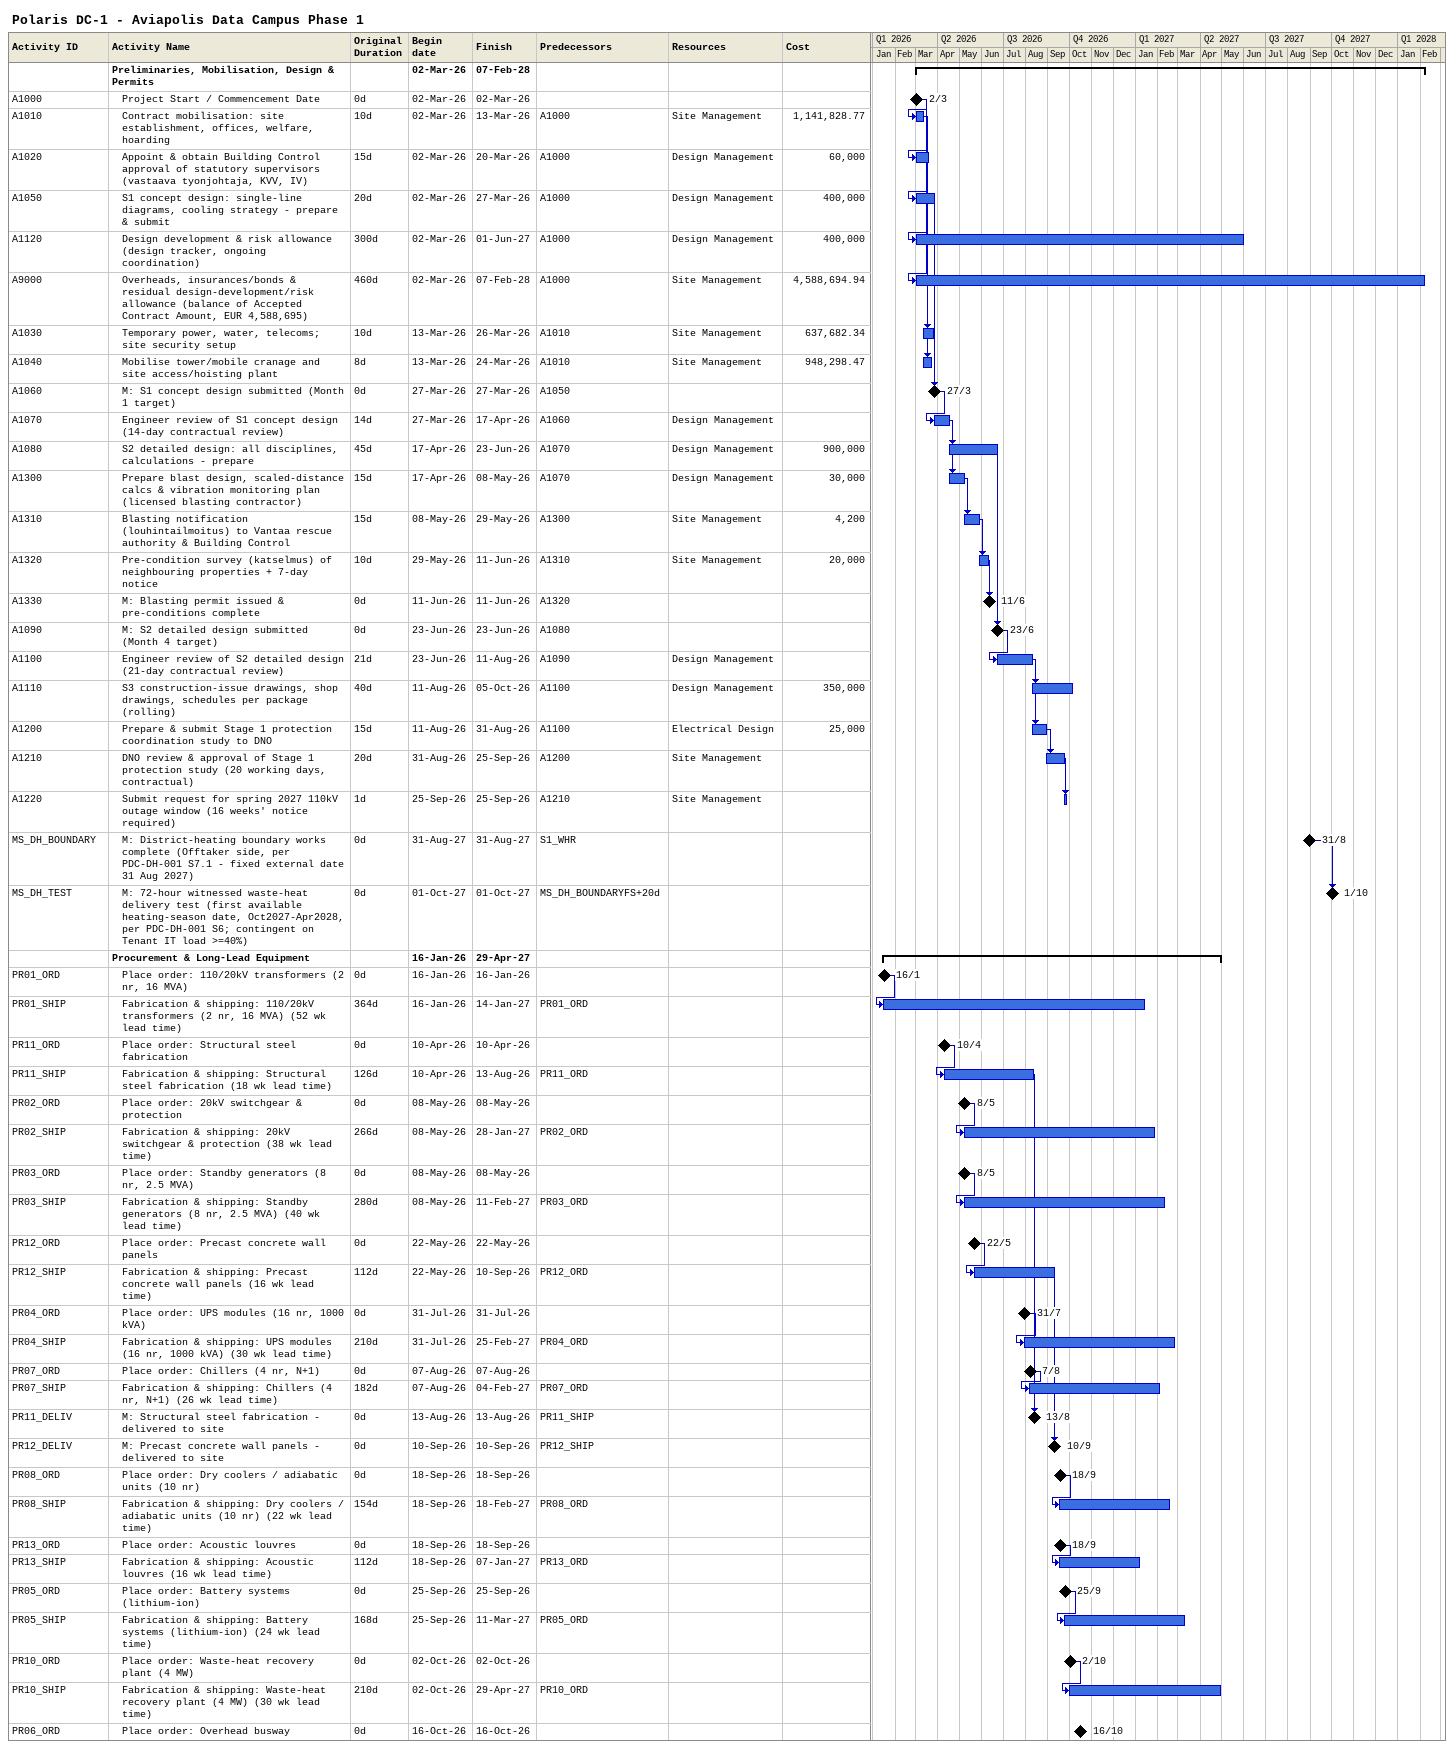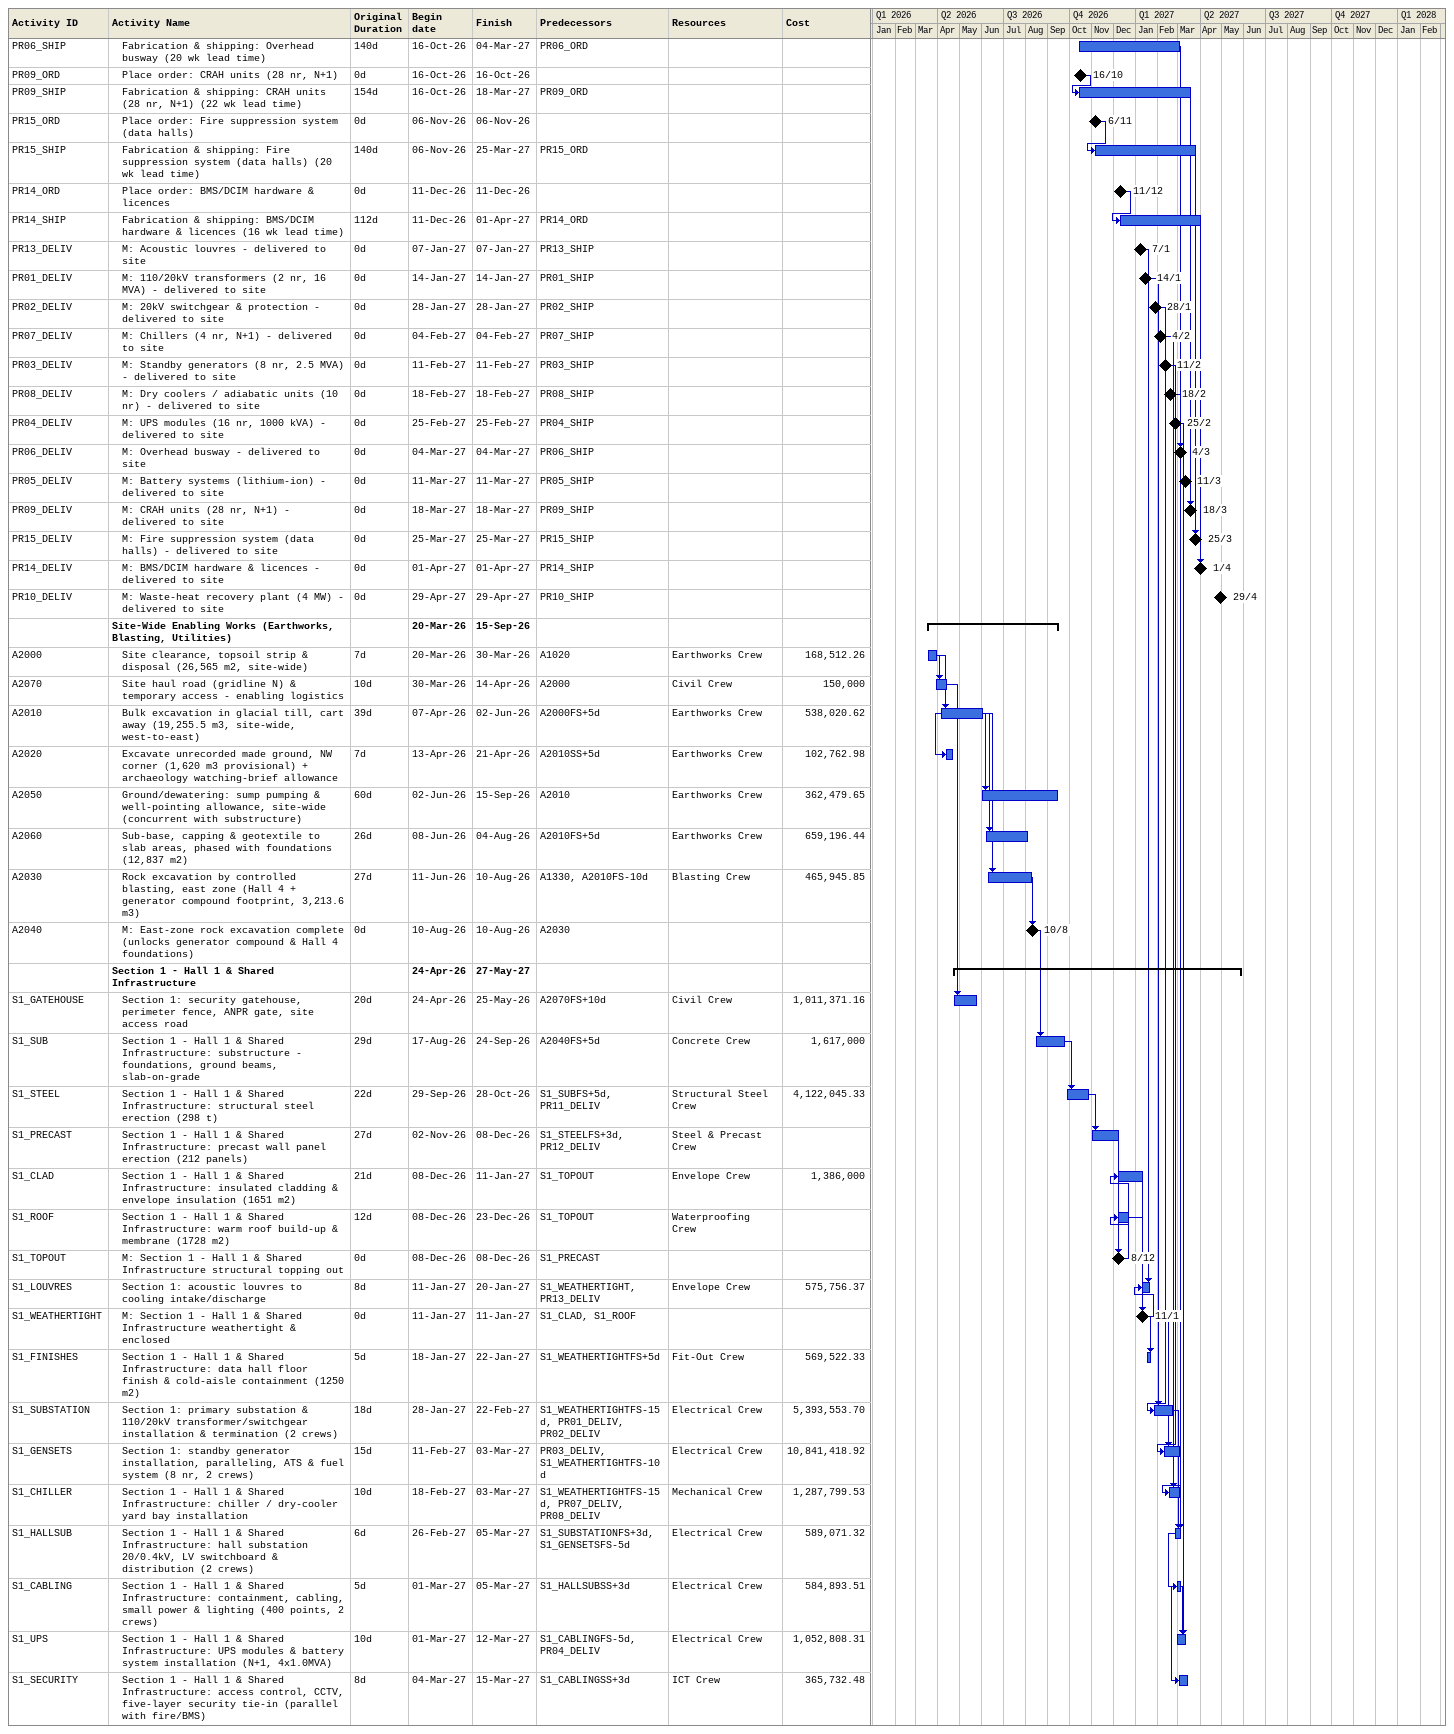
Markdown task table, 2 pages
Polaris DC-1 - Aviapolis Data Campus Phase 1

| ID | Level | Task | Original duration | Start | Finish | Predecessors | Resources | Cost |
|---|---|---|---|---|---|---|---|---|
|  | 1 | **Preliminaries, Mobilisation, Design & Permits** |  | 2026-03-02 | 2028-02-07 |  |  |  |
| A1000 | 2 | Project Start / Commencement Date | 0d | 2026-03-02 | 2026-03-02 |  |  |  |
| A1010 | 2 | Contract mobilisation: site establishment, offices, welfare, hoarding | 10d | 2026-03-02 | 2026-03-13 | A1000 | Site Management | 1141828.77 |
| A1020 | 2 | Appoint & obtain Building Control approval of statutory supervisors (vastaava tyonjohtaja, KVV, IV) | 15d | 2026-03-02 | 2026-03-20 | A1000 | Design Management | 60000 |
| A1050 | 2 | S1 concept design: single-line diagrams, cooling strategy - prepare & submit | 20d | 2026-03-02 | 2026-03-27 | A1000 | Design Management | 400000 |
| A1120 | 2 | Design development & risk allowance (design tracker, ongoing coordination) | 300d | 2026-03-02 | 2027-06-01 | A1000 | Design Management | 400000 |
| A9000 | 2 | Overheads, insurances/bonds & residual design-development/risk allowance (balance of Accepted Contract Amount, EUR 4,588,695) | 460d | 2026-03-02 | 2028-02-07 | A1000 | Site Management | 4588694.94 |
| A1030 | 2 | Temporary power, water, telecoms; site security setup | 10d | 2026-03-13 | 2026-03-26 | A1010 | Site Management | 637682.34 |
| A1040 | 2 | Mobilise tower/mobile cranage and site access/hoisting plant | 8d | 2026-03-13 | 2026-03-24 | A1010 | Site Management | 948298.47 |
| A1060 | 2 | M: S1 concept design submitted (Month 1 target) | 0d | 2026-03-27 | 2026-03-27 | A1050 |  |  |
| A1070 | 2 | Engineer review of S1 concept design (14-day contractual review) | 14d | 2026-03-27 | 2026-04-17 | A1060 | Design Management |  |
| A1080 | 2 | S2 detailed design: all disciplines, calculations - prepare | 45d | 2026-04-17 | 2026-06-23 | A1070 | Design Management | 900000 |
| A1300 | 2 | Prepare blast design, scaled-distance calcs & vibration monitoring plan (licensed blasting contractor) | 15d | 2026-04-17 | 2026-05-08 | A1070 | Design Management | 30000 |
| A1310 | 2 | Blasting notification (louhintailmoitus) to Vantaa rescue authority & Building Control | 15d | 2026-05-08 | 2026-05-29 | A1300 | Site Management | 4200 |
| A1320 | 2 | Pre-condition survey (katselmus) of neighbouring properties + 7-day notice | 10d | 2026-05-29 | 2026-06-11 | A1310 | Site Management | 20000 |
| A1330 | 2 | M: Blasting permit issued & pre-conditions complete | 0d | 2026-06-11 | 2026-06-11 | A1320 |  |  |
| A1090 | 2 | M: S2 detailed design submitted (Month 4 target) | 0d | 2026-06-23 | 2026-06-23 | A1080 |  |  |
| A1100 | 2 | Engineer review of S2 detailed design (21-day contractual review) | 21d | 2026-06-23 | 2026-08-11 | A1090 | Design Management |  |
| A1110 | 2 | S3 construction-issue drawings, shop drawings, schedules per package (rolling) | 40d | 2026-08-11 | 2026-10-05 | A1100 | Design Management | 350000 |
| A1200 | 2 | Prepare & submit Stage 1 protection coordination study to DNO | 15d | 2026-08-11 | 2026-08-31 | A1100 | Electrical Design | 25000 |
| A1210 | 2 | DNO review & approval of Stage 1 protection study (20 working days, contractual) | 20d | 2026-08-31 | 2026-09-25 | A1200 | Site Management |  |
| A1220 | 2 | Submit request for spring 2027 110kV outage window (16 weeks' notice required) | 1d | 2026-09-25 | 2026-09-25 | A1210 | Site Management |  |
| MS_DH_BOUNDARY | 2 | M: District-heating boundary works complete (Offtaker side, per PDC-DH-001 S7.1 - fixed external date 31 Aug 2027) | 0d | 2027-08-31 | 2027-08-31 | S1_WHR |  |  |
| MS_DH_TEST | 2 | M: 72-hour witnessed waste-heat delivery test (first available heating-season date, Oct2027-Apr2028, per PDC-DH-001 S6; contingent on Tenant IT load >=40%) | 0d | 2027-10-01 | 2027-10-01 | MS_DH_BOUNDARYFS+20d |  |  |
|  | 1 | **Procurement & Long-Lead Equipment** |  | 2026-01-16 | 2027-04-29 |  |  |  |
| PR01_ORD | 2 | Place order: 110/20kV transformers (2 nr, 16 MVA) | 0d | 2026-01-16 | 2026-01-16 |  |  |  |
| PR01_SHIP | 2 | Fabrication & shipping: 110/20kV transformers (2 nr, 16 MVA) (52 wk lead time) | 364d | 2026-01-16 | 2027-01-14 | PR01_ORD |  |  |
| PR11_ORD | 2 | Place order: Structural steel fabrication | 0d | 2026-04-10 | 2026-04-10 |  |  |  |
| PR11_SHIP | 2 | Fabrication & shipping: Structural steel fabrication (18 wk lead time) | 126d | 2026-04-10 | 2026-08-13 | PR11_ORD |  |  |
| PR02_ORD | 2 | Place order: 20kV switchgear & protection | 0d | 2026-05-08 | 2026-05-08 |  |  |  |
| PR02_SHIP | 2 | Fabrication & shipping: 20kV switchgear & protection (38 wk lead time) | 266d | 2026-05-08 | 2027-01-28 | PR02_ORD |  |  |
| PR03_ORD | 2 | Place order: Standby generators (8 nr, 2.5 MVA) | 0d | 2026-05-08 | 2026-05-08 |  |  |  |
| PR03_SHIP | 2 | Fabrication & shipping: Standby generators (8 nr, 2.5 MVA) (40 wk lead time) | 280d | 2026-05-08 | 2027-02-11 | PR03_ORD |  |  |
| PR12_ORD | 2 | Place order: Precast concrete wall panels | 0d | 2026-05-22 | 2026-05-22 |  |  |  |
| PR12_SHIP | 2 | Fabrication & shipping: Precast concrete wall panels (16 wk lead time) | 112d | 2026-05-22 | 2026-09-10 | PR12_ORD |  |  |
| PR04_ORD | 2 | Place order: UPS modules (16 nr, 1000 kVA) | 0d | 2026-07-31 | 2026-07-31 |  |  |  |
| PR04_SHIP | 2 | Fabrication & shipping: UPS modules (16 nr, 1000 kVA) (30 wk lead time) | 210d | 2026-07-31 | 2027-02-25 | PR04_ORD |  |  |
| PR07_ORD | 2 | Place order: Chillers (4 nr, N+1) | 0d | 2026-08-07 | 2026-08-07 |  |  |  |
| PR07_SHIP | 2 | Fabrication & shipping: Chillers (4 nr, N+1) (26 wk lead time) | 182d | 2026-08-07 | 2027-02-04 | PR07_ORD |  |  |
| PR11_DELIV | 2 | M: Structural steel fabrication - delivered to site | 0d | 2026-08-13 | 2026-08-13 | PR11_SHIP |  |  |
| PR12_DELIV | 2 | M: Precast concrete wall panels - delivered to site | 0d | 2026-09-10 | 2026-09-10 | PR12_SHIP |  |  |
| PR08_ORD | 2 | Place order: Dry coolers / adiabatic units (10 nr) | 0d | 2026-09-18 | 2026-09-18 |  |  |  |
| PR08_SHIP | 2 | Fabrication & shipping: Dry coolers / adiabatic units (10 nr) (22 wk lead time) | 154d | 2026-09-18 | 2027-02-18 | PR08_ORD |  |  |
| PR13_ORD | 2 | Place order: Acoustic louvres | 0d | 2026-09-18 | 2026-09-18 |  |  |  |
| PR13_SHIP | 2 | Fabrication & shipping: Acoustic louvres (16 wk lead time) | 112d | 2026-09-18 | 2027-01-07 | PR13_ORD |  |  |
| PR05_ORD | 2 | Place order: Battery systems (lithium-ion) | 0d | 2026-09-25 | 2026-09-25 |  |  |  |
| PR05_SHIP | 2 | Fabrication & shipping: Battery systems (lithium-ion) (24 wk lead time) | 168d | 2026-09-25 | 2027-03-11 | PR05_ORD |  |  |
| PR10_ORD | 2 | Place order: Waste-heat recovery plant (4 MW) | 0d | 2026-10-02 | 2026-10-02 |  |  |  |
| PR10_SHIP | 2 | Fabrication & shipping: Waste-heat recovery plant (4 MW) (30 wk lead time) | 210d | 2026-10-02 | 2027-04-29 | PR10_ORD |  |  |
| PR06_ORD | 2 | Place order: Overhead busway | 0d | 2026-10-16 | 2026-10-16 |  |  |  |
| PR06_SHIP | 2 | Fabrication & shipping: Overhead busway (20 wk lead time) | 140d | 2026-10-16 | 2027-03-04 | PR06_ORD |  |  |
| PR09_ORD | 2 | Place order: CRAH units (28 nr, N+1) | 0d | 2026-10-16 | 2026-10-16 |  |  |  |
| PR09_SHIP | 2 | Fabrication & shipping: CRAH units (28 nr, N+1) (22 wk lead time) | 154d | 2026-10-16 | 2027-03-18 | PR09_ORD |  |  |
| PR15_ORD | 2 | Place order: Fire suppression system (data halls) | 0d | 2026-11-06 | 2026-11-06 |  |  |  |
| PR15_SHIP | 2 | Fabrication & shipping: Fire suppression system (data halls) (20 wk lead time) | 140d | 2026-11-06 | 2027-03-25 | PR15_ORD |  |  |
| PR14_ORD | 2 | Place order: BMS/DCIM hardware & licences | 0d | 2026-12-11 | 2026-12-11 |  |  |  |
| PR14_SHIP | 2 | Fabrication & shipping: BMS/DCIM hardware & licences (16 wk lead time) | 112d | 2026-12-11 | 2027-04-01 | PR14_ORD |  |  |
| PR13_DELIV | 2 | M: Acoustic louvres - delivered to site | 0d | 2027-01-07 | 2027-01-07 | PR13_SHIP |  |  |
| PR01_DELIV | 2 | M: 110/20kV transformers (2 nr, 16 MVA) - delivered to site | 0d | 2027-01-14 | 2027-01-14 | PR01_SHIP |  |  |
| PR02_DELIV | 2 | M: 20kV switchgear & protection - delivered to site | 0d | 2027-01-28 | 2027-01-28 | PR02_SHIP |  |  |
| PR07_DELIV | 2 | M: Chillers (4 nr, N+1) - delivered to site | 0d | 2027-02-04 | 2027-02-04 | PR07_SHIP |  |  |
| PR03_DELIV | 2 | M: Standby generators (8 nr, 2.5 MVA) - delivered to site | 0d | 2027-02-11 | 2027-02-11 | PR03_SHIP |  |  |
| PR08_DELIV | 2 | M: Dry coolers / adiabatic units (10 nr) - delivered to site | 0d | 2027-02-18 | 2027-02-18 | PR08_SHIP |  |  |
| PR04_DELIV | 2 | M: UPS modules (16 nr, 1000 kVA) - delivered to site | 0d | 2027-02-25 | 2027-02-25 | PR04_SHIP |  |  |
| PR06_DELIV | 2 | M: Overhead busway - delivered to site | 0d | 2027-03-04 | 2027-03-04 | PR06_SHIP |  |  |
| PR05_DELIV | 2 | M: Battery systems (lithium-ion) - delivered to site | 0d | 2027-03-11 | 2027-03-11 | PR05_SHIP |  |  |
| PR09_DELIV | 2 | M: CRAH units (28 nr, N+1) - delivered to site | 0d | 2027-03-18 | 2027-03-18 | PR09_SHIP |  |  |
| PR15_DELIV | 2 | M: Fire suppression system (data halls) - delivered to site | 0d | 2027-03-25 | 2027-03-25 | PR15_SHIP |  |  |
| PR14_DELIV | 2 | M: BMS/DCIM hardware & licences - delivered to site | 0d | 2027-04-01 | 2027-04-01 | PR14_SHIP |  |  |
| PR10_DELIV | 2 | M: Waste-heat recovery plant (4 MW) - delivered to site | 0d | 2027-04-29 | 2027-04-29 | PR10_SHIP |  |  |
|  | 1 | **Site-Wide Enabling Works (Earthworks, Blasting, Utilities)** |  | 2026-03-20 | 2026-09-15 |  |  |  |
| A2000 | 2 | Site clearance, topsoil strip & disposal (26,565 m2, site-wide) | 7d | 2026-03-20 | 2026-03-30 | A1020 | Earthworks Crew | 168512.26 |
| A2070 | 2 | Site haul road (gridline N) & temporary access - enabling logistics | 10d | 2026-03-30 | 2026-04-14 | A2000 | Civil Crew | 150000 |
| A2010 | 2 | Bulk excavation in glacial till, cart away (19,255.5 m3, site-wide, west-to-east) | 39d | 2026-04-07 | 2026-06-02 | A2000FS+5d | Earthworks Crew | 538020.62 |
| A2020 | 2 | Excavate unrecorded made ground, NW corner (1,620 m3 provisional) + archaeology watching-brief allowance | 7d | 2026-04-13 | 2026-04-21 | A2010SS+5d | Earthworks Crew | 102762.98 |
| A2050 | 2 | Ground/dewatering: sump pumping & well-pointing allowance, site-wide (concurrent with substructure) | 60d | 2026-06-02 | 2026-09-15 | A2010 | Earthworks Crew | 362479.65 |
| A2060 | 2 | Sub-base, capping & geotextile to slab areas, phased with foundations (12,837 m2) | 26d | 2026-06-08 | 2026-08-04 | A2010FS+5d | Earthworks Crew | 659196.44 |
| A2030 | 2 | Rock excavation by controlled blasting, east zone (Hall 4 + generator compound footprint, 3,213.6 m3) | 27d | 2026-06-11 | 2026-08-10 | A1330, A2010FS-10d | Blasting Crew | 465945.85 |
| A2040 | 2 | M: East-zone rock excavation complete (unlocks generator compound & Hall 4 foundations) | 0d | 2026-08-10 | 2026-08-10 | A2030 |  |  |
|  | 1 | **Section 1 - Hall 1 & Shared Infrastructure** |  | 2026-04-24 | 2027-05-27 |  |  |  |
| S1_GATEHOUSE | 2 | Section 1: security gatehouse, perimeter fence, ANPR gate, site access road | 20d | 2026-04-24 | 2026-05-25 | A2070FS+10d | Civil Crew | 1011371.16 |
| S1_SUB | 2 | Section 1 - Hall 1 & Shared Infrastructure: substructure - foundations, ground beams, slab-on-grade | 29d | 2026-08-17 | 2026-09-24 | A2040FS+5d | Concrete Crew | 1617000 |
| S1_STEEL | 2 | Section 1 - Hall 1 & Shared Infrastructure: structural steel erection (298 t) | 22d | 2026-09-29 | 2026-10-28 | S1_SUBFS+5d, PR11_DELIV | Structural Steel Crew | 4122045.33 |
| S1_PRECAST | 2 | Section 1 - Hall 1 & Shared Infrastructure: precast wall panel erection (212 panels) | 27d | 2026-11-02 | 2026-12-08 | S1_STEELFS+3d, PR12_DELIV | Steel & Precast Crew |  |
| S1_CLAD | 2 | Section 1 - Hall 1 & Shared Infrastructure: insulated cladding & envelope insulation (1651 m2) | 21d | 2026-12-08 | 2027-01-11 | S1_TOPOUT | Envelope Crew | 1386000 |
| S1_ROOF | 2 | Section 1 - Hall 1 & Shared Infrastructure: warm roof build-up & membrane (1728 m2) | 12d | 2026-12-08 | 2026-12-23 | S1_TOPOUT | Waterproofing Crew |  |
| S1_TOPOUT | 2 | M: Section 1 - Hall 1 & Shared Infrastructure structural topping out | 0d | 2026-12-08 | 2026-12-08 | S1_PRECAST |  |  |
| S1_LOUVRES | 2 | Section 1: acoustic louvres to cooling intake/discharge | 8d | 2027-01-11 | 2027-01-20 | S1_WEATHERTIGHT, PR13_DELIV | Envelope Crew | 575756.37 |
| S1_WEATHERTIGHT | 2 | M: Section 1 - Hall 1 & Shared Infrastructure weathertight & enclosed | 0d | 2027-01-11 | 2027-01-11 | S1_CLAD, S1_ROOF |  |  |
| S1_FINISHES | 2 | Section 1 - Hall 1 & Shared Infrastructure: data hall floor finish & cold-aisle containment (1250 m2) | 5d | 2027-01-18 | 2027-01-22 | S1_WEATHERTIGHTFS+5d | Fit-Out Crew | 569522.33 |
| S1_SUBSTATION | 2 | Section 1: primary substation & 110/20kV transformer/switchgear installation & termination (2 crews) | 18d | 2027-01-28 | 2027-02-22 | S1_WEATHERTIGHTFS-15d, PR01_DELIV, PR02_DELIV | Electrical Crew | 5393553.70 |
| S1_GENSETS | 2 | Section 1: standby generator installation, paralleling, ATS & fuel system (8 nr, 2 crews) | 15d | 2027-02-11 | 2027-03-03 | PR03_DELIV, S1_WEATHERTIGHTFS-10d | Electrical Crew | 10841418.92 |
| S1_CHILLER | 2 | Section 1 - Hall 1 & Shared Infrastructure: chiller / dry-cooler yard bay installation | 10d | 2027-02-18 | 2027-03-03 | S1_WEATHERTIGHTFS-15d, PR07_DELIV, PR08_DELIV | Mechanical Crew | 1287799.53 |
| S1_HALLSUB | 2 | Section 1 - Hall 1 & Shared Infrastructure: hall substation 20/0.4kV, LV switchboard & distribution (2 crews) | 6d | 2027-02-26 | 2027-03-05 | S1_SUBSTATIONFS+3d, S1_GENSETSFS-5d | Electrical Crew | 589071.32 |
| S1_CABLING | 2 | Section 1 - Hall 1 & Shared Infrastructure: containment, cabling, small power & lighting (400 points, 2 crews) | 5d | 2027-03-01 | 2027-03-05 | S1_HALLSUBSS+3d | Electrical Crew | 584893.51 |
| S1_UPS | 2 | Section 1 - Hall 1 & Shared Infrastructure: UPS modules & battery system installation (N+1, 4x1.0MVA) | 10d | 2027-03-01 | 2027-03-12 | S1_CABLINGFS-5d, PR04_DELIV | Electrical Crew | 1052808.31 |
| S1_SECURITY | 2 | Section 1 - Hall 1 & Shared Infrastructure: access control, CCTV, five-layer security tie-in (parallel with fire/BMS) | 8d | 2027-03-04 | 2027-03-15 | S1_CABLINGSS+3d | ICT Crew | 365732.48 |
